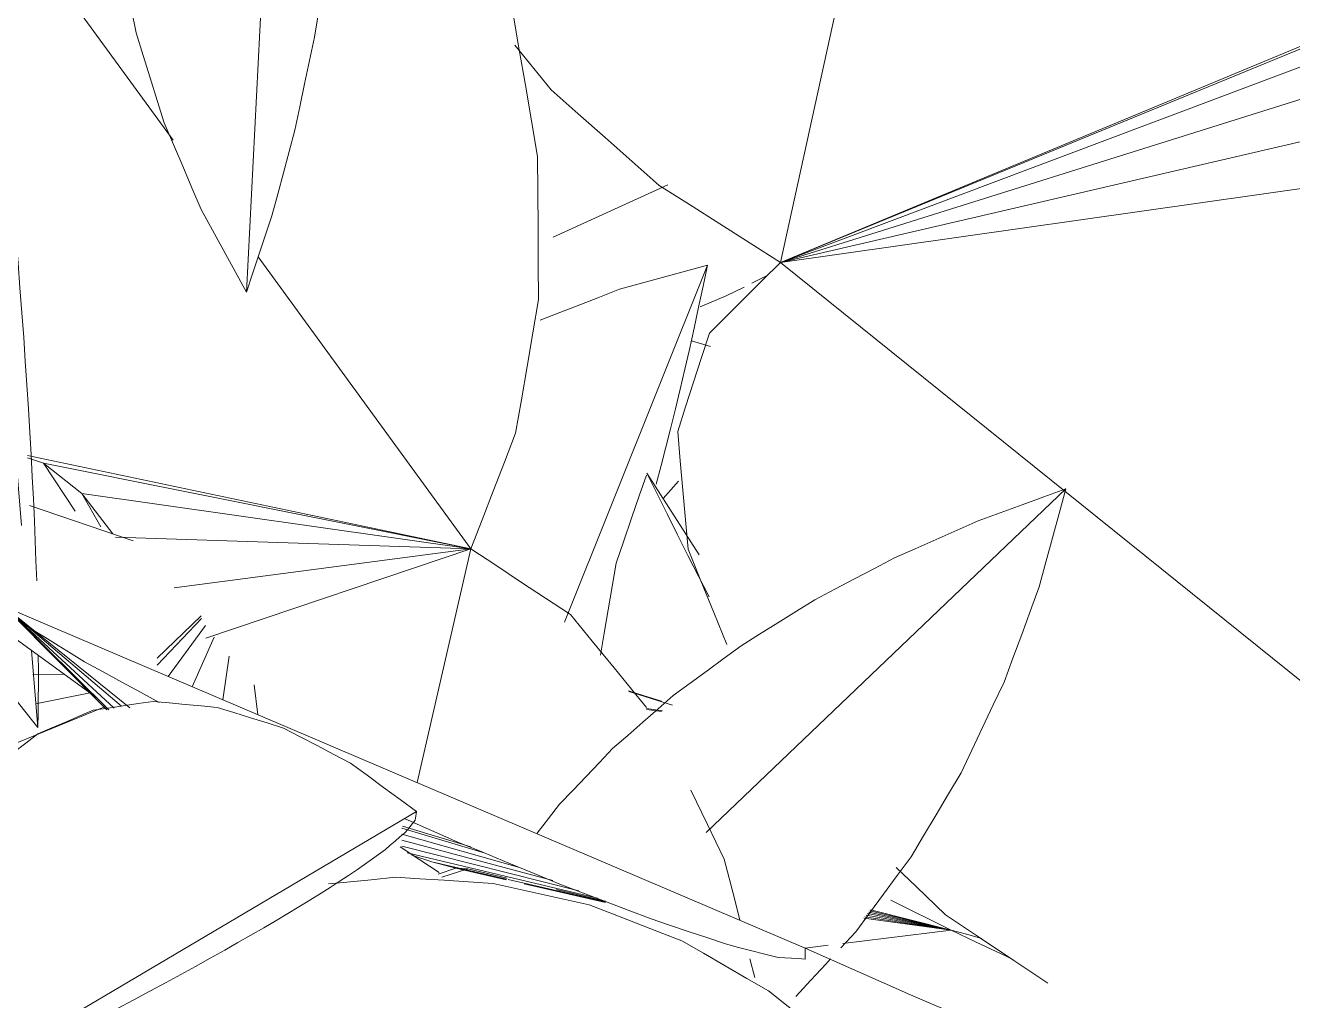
# Model space of a CAD drawing. Header units: metres. Extents: x 13.9 to 26.7, y -0.2 to 3.2.
# Drawn here: x 21.2355 to 21.289, y 1.8983 to 1.9394 of the extents above; entities that cross this region are included whole.
import ezdxf

# ---------------------------------------------------------------- set-up
doc = ezdxf.new("R2010")
doc.units = ezdxf.units.M
doc.layers.add('Importações nas famílias', color=10, linetype='Continuous', lineweight=5)
doc.layers.add('Vegetação', color=7, linetype='Continuous', lineweight=5)

# ---------------------------------------------------------------- blocks, each defined once
blk = doc.blocks.new('Planta_pergolado_12200 - plantas pergolado_skp_Component_12-V129-Corte 1')
at = {"layer": 'Importações nas famílias'}
blk.add_line((16.713184, 1.036307), (16.710977, 1.079085), dxfattribs=at)
at = {"layer": 'Importações nas famílias', "flags": 128}
for points in [[(16.710517, 1.079166), (16.71032, 1.07856), (16.710123, 1.077955)], [(16.710123, 1.077955), (16.709966, 1.077222), (16.70981, 1.076489), (16.709653, 1.075756), (16.709496, 1.075023)], [(16.715077, 1.07396), (16.714598, 1.074792), (16.714119, 1.075624), (16.713711, 1.076334)], [(16.709496, 1.075023), (16.709384, 1.07418), (16.709271, 1.073337), (16.709158, 1.072494), (16.709046, 1.071651)], [(16.716636, 1.070427), (16.716246, 1.07131), (16.715856, 1.072193), (16.715467, 1.073077), (16.715077, 1.07396)], [(16.709046, 1.071651), (16.708979, 1.070717), (16.708913, 1.069784), (16.708847, 1.06885), (16.708781, 1.067916)], [(16.717821, 1.066729), (16.717525, 1.067653), (16.717228, 1.068578), (16.716932, 1.069502), (16.716636, 1.070427)], [(16.708781, 1.067916), (16.708763, 1.066914), (16.708745, 1.065912), (16.708727, 1.06491), (16.708709, 1.063908)], [(16.718619, 1.062907), (16.71842, 1.063862), (16.71822, 1.064818), (16.718021, 1.065773), (16.717821, 1.066729)], [(16.708709, 1.063908), (16.70874, 1.06286), (16.708771, 1.061813), (16.708801, 1.060766), (16.708832, 1.059719)], [(16.719022, 1.059004), (16.718921, 1.05998), (16.71882, 1.060955), (16.71872, 1.061931), (16.718619, 1.062907)], [(16.708832, 1.059719), (16.70891, 1.058651), (16.708989, 1.057583), (16.709067, 1.056515), (16.709146, 1.055448)], [(16.719024, 1.055063), (16.719023, 1.056048), (16.719023, 1.057033), (16.719022, 1.058019), (16.719022, 1.059004)], [(16.709146, 1.055448), (16.70927, 1.054385), (16.709395, 1.053321), (16.709519, 1.052258), (16.709644, 1.051195)], [(16.718626, 1.051127), (16.718725, 1.052111), (16.718825, 1.053095), (16.718924, 1.054079), (16.719024, 1.055063)], [(16.709644, 1.051195), (16.709811, 1.050161), (16.709979, 1.049128), (16.710146, 1.048094), (16.710314, 1.04706)], [(16.717832, 1.047241), (16.71803, 1.048213), (16.718229, 1.049184), (16.718427, 1.050156), (16.718626, 1.051127)], [(16.710314, 1.04706), (16.710521, 1.04608), (16.710727, 1.045101), (16.710934, 1.044121), (16.711141, 1.043141)], [(16.716651, 1.043448), (16.716946, 1.044397), (16.717241, 1.045345), (16.717536, 1.046293), (16.717832, 1.047241)], [(16.711141, 1.043141), (16.711382, 1.042238), (16.711623, 1.041334), (16.711864, 1.040431), (16.712105, 1.039528)], [(16.715095, 1.03979), (16.715484, 1.040705), (16.715873, 1.041619), (16.716262, 1.042534), (16.716651, 1.043448)], [(16.713184, 1.036307), (16.713662, 1.037178), (16.71414, 1.038049), (16.714618, 1.038919), (16.715095, 1.03979)], [(16.712105, 1.039528), (16.712375, 1.038723), (16.712644, 1.037918), (16.712914, 1.037112), (16.713184, 1.036307)]]:
    blk.add_lwpolyline(points, dxfattribs=at)
blk = doc.blocks.new('Planta_pergolado_12200 - plantas pergolado_skp_Component_16-V2937-Corte 1')
at = {"extrusion": (0, 0, -1), "zscale": -0.9999999999999996}
blk.add_blockref('Planta_pergolado_12200 - plantas pergolado_skp_Component_12-V129-Corte 1', (-37.95805, 0.89188), dxfattribs=at)
blk = doc.blocks.new('Planta_pergolado_12200 - plantas pergolado_skp_-V2967-Corte 1')
blk.add_blockref('Planta_pergolado_12200 - plantas pergolado_skp_Component_16-V2937-Corte 1', (0, 0))
blk = doc.blocks.new('Planta_pergolado_12200 - plantas pergolado_skp_-V2968-Corte 1')
blk.add_blockref('Planta_pergolado_12200 - plantas pergolado_skp_-V2967-Corte 1', (0, 0))
blk = doc.blocks.new('Planta_pergolado_12200 - plantas pergolado_skp_Component_12-V1152-Corte 1')
at = {"layer": 'Importações nas famílias'}
blk.add_line((16.628252, 1.922465), (16.622219, 1.937535), dxfattribs=at)
at = {"layer": 'Importações nas famílias', "flags": 128}
for points in [[(16.622219, 1.937535), (16.623149, 1.937282), (16.62408, 1.93703), (16.62501, 1.936777), (16.62594, 1.936524)], [(16.622984, 1.933987), (16.622793, 1.934874), (16.622601, 1.935761), (16.62241, 1.936648), (16.622219, 1.937535)], [(16.62594, 1.936524), (16.626778, 1.936196), (16.627616, 1.935869), (16.628454, 1.935541), (16.629292, 1.935213)], [(16.623778, 1.930638), (16.62358, 1.931475), (16.623381, 1.932312), (16.623182, 1.93315), (16.622984, 1.933987)], [(16.624389, 1.928303), (16.624185, 1.929081), (16.623982, 1.92986), (16.623778, 1.930638)]]:
    blk.add_lwpolyline(points, dxfattribs=at)
blk = doc.blocks.new('Planta_pergolado_12200 - plantas pergolado_skp_Component_12-V1153-Corte 1')
at = {"layer": 'Importações nas famílias'}
for p, q in [((16.623707, 1.918962), (16.62554, 1.919542)), ((16.624164, 1.919136), (16.624944, 1.919382)), ((16.624944, 1.919382), (16.625561, 1.919575))]:
    blk.add_line(p, q, dxfattribs=at)
at = {"layer": 'Importações nas famílias', "flags": 128}
for points in [[(16.618587, 1.905988), (16.617907, 1.905711), (16.61697, 1.905328), (16.616032, 1.904945)], [(16.616032, 1.904945), (16.615045, 1.904719), (16.614058, 1.904493), (16.613071, 1.904266), (16.612084, 1.90404)], [(16.612084, 1.90404), (16.61107, 1.903976), (16.610056, 1.903912), (16.609042, 1.903848)]]:
    blk.add_lwpolyline(points, dxfattribs=at)
blk = doc.blocks.new('Planta_pergolado_12200 - plantas pergolado_skp_Component_12-V3446-Corte 1')
at = {"layer": 'Importações nas famílias'}
for p, q in [((21.26398, 1.917088), (21.261773, 1.920535)), ((21.28448, 1.885075), (21.283953, 1.885899)), ((21.28448, 1.885075), (21.284064, 1.885531)), ((21.283557, 1.885238), (21.28448, 1.885075))]:
    blk.add_line(p, q, dxfattribs=at)
at = {"layer": 'Importações nas famílias', "flags": 128}
for points in [[(21.261746, 1.920459), (21.261446, 1.919587), (21.26112, 1.918638), (21.260793, 1.917689), (21.260467, 1.916741)], [(21.263491, 1.917071), (21.263062, 1.917937), (21.262632, 1.918803), (21.262202, 1.919669), (21.261773, 1.920535)], [(21.264402, 1.915324), (21.263947, 1.916198), (21.263491, 1.917071)], [(21.260467, 1.916741), (21.2603, 1.915757), (21.260134, 1.914774), (21.259967, 1.913791), (21.259808, 1.912853)], [(21.280491, 1.885781), (21.28132, 1.885634), (21.282374, 1.885448), (21.282386, 1.885446)]]:
    blk.add_lwpolyline(points, dxfattribs=at)
blk = doc.blocks.new('Planta_pergolado_12200 - plantas pergolado_skp_Component_17-V3447-Corte 1')
at = {"layer": 'Importações nas famílias'}
for p, q in [((21.26243, 1.910506), (21.261746, 1.910609)), ((21.262389, 1.910483), (21.261746, 1.910566))]:
    blk.add_line(p, q, dxfattribs=at)
at = {"layer": 'Importações nas famílias', "flags": 128}
blk.add_lwpolyline([(21.266345, 1.882517), (21.267187, 1.881564), (21.267566, 1.881137)], dxfattribs=at)
blk = doc.blocks.new('Planta_pergolado_12200 - plantas pergolado_skp_Component_16-V3448-Corte 1')
at = {"extrusion": (0, 0, -1)}
for name, zscale in [('Planta_pergolado_12200 - plantas pergolado_skp_Component_12-V1152-Corte 1', -0.9999999999999996), ('Planta_pergolado_12200 - plantas pergolado_skp_Component_12-V1153-Corte 1', -0.9999999999999997)]:
    blk.add_blockref(name, (-37.88655, -0.008219), dxfattribs=dict(at, zscale=zscale))
for name in ['Planta_pergolado_12200 - plantas pergolado_skp_Component_12-V3446-Corte 1', 'Planta_pergolado_12200 - plantas pergolado_skp_Component_17-V3447-Corte 1']:
    blk.add_blockref(name, (0, 0))
blk = doc.blocks.new('Planta_pergolado_12200 - plantas pergolado_skp_Component_12-V1157-Corte 1')
at = {"layer": 'Importações nas famílias'}
for p, q in [((16.654096, 1.962089), (16.651182, 1.926547)), ((16.65075, 1.921277), (16.650483, 1.918019)), ((16.650456, 1.920441), (16.650466, 1.921071))]:
    blk.add_line(p, q, dxfattribs=at)
at = {"layer": 'Importações nas famílias', "flags": 128}
for points in [[(16.653606, 1.958868), (16.653728, 1.959673), (16.653851, 1.960478), (16.653973, 1.961284), (16.654096, 1.962089)], [(16.654096, 1.962089), (16.654569, 1.961218), (16.655043, 1.960347), (16.655517, 1.959477), (16.65599, 1.958606)], [(16.653118, 1.955255), (16.65324, 1.956158), (16.653362, 1.957062), (16.653484, 1.957965), (16.653606, 1.958868)], [(16.65599, 1.958606), (16.65637, 1.957691), (16.656749, 1.956777), (16.657129, 1.955862), (16.657508, 1.954948)], [(16.652642, 1.951336), (16.652761, 1.952316), (16.65288, 1.953295), (16.652999, 1.954275), (16.653118, 1.955255)], [(16.657508, 1.954948), (16.65779, 1.953999), (16.658071, 1.953051), (16.658352, 1.952103), (16.658633, 1.951154)], [(16.65219, 1.947201), (16.652303, 1.948235), (16.652416, 1.949268), (16.652529, 1.950302), (16.652642, 1.951336)], [(16.658633, 1.951154), (16.658812, 1.950183), (16.658992, 1.949212), (16.659171, 1.94824), (16.659351, 1.947269)], [(16.651772, 1.942948), (16.651877, 1.944011), (16.651981, 1.945075), (16.652086, 1.946138), (16.65219, 1.947201)], [(16.659351, 1.947269), (16.659427, 1.946285), (16.659503, 1.945301), (16.659579, 1.944317), (16.659655, 1.943333)], [(16.659655, 1.943333), (16.659627, 1.942348), (16.659598, 1.941363), (16.65957, 1.940377), (16.659542, 1.939392)], [(16.651399, 1.938677), (16.651492, 1.939745), (16.651586, 1.940813), (16.651679, 1.94188), (16.651772, 1.942948)], [(16.659542, 1.939392), (16.659409, 1.938416), (16.659277, 1.937441), (16.659144, 1.936465), (16.659012, 1.935489)], [(16.651079, 1.934488), (16.651159, 1.935535), (16.651239, 1.936583), (16.651319, 1.93763), (16.651399, 1.938677)], [(16.659012, 1.935489), (16.658777, 1.934533), (16.658542, 1.933578), (16.658307, 1.932623), (16.658072, 1.931667)], [(16.650819, 1.930479), (16.650884, 1.931482), (16.650949, 1.932484), (16.651014, 1.933486), (16.651079, 1.934488)], [(16.658072, 1.931667), (16.657737, 1.930743), (16.657402, 1.929818)], [(16.650626, 1.926745), (16.650674, 1.927679), (16.650722, 1.928612), (16.650771, 1.929546), (16.650819, 1.930479)], [(16.650534, 1.924216), (16.650565, 1.925059), (16.650595, 1.925902), (16.650626, 1.926745)], [(16.654925, 1.924306), (16.654484, 1.923604), (16.653962, 1.922772), (16.653439, 1.921939), (16.652916, 1.921107)], [(16.652916, 1.921107), (16.652308, 1.920335), (16.651699, 1.919563), (16.651091, 1.918791), (16.650483, 1.918019)], [(16.650483, 1.918019), (16.650476, 1.918625), (16.650469, 1.91923), (16.650462, 1.919836), (16.650456, 1.920441)]]:
    blk.add_lwpolyline(points, dxfattribs=at)
blk = doc.blocks.new('Planta_pergolado_12200 - plantas pergolado_skp_Component_12-V3451-Corte 1')
at = {"layer": 'Importações nas famílias'}
for p, q in [((21.279451, 1.919875), (21.264274, 1.905372)), ((21.26995, 1.900501), (21.270581, 1.901183))]:
    blk.add_line(p, q, dxfattribs=at)
at = {"layer": 'Importações nas famílias', "flags": 128}
for points in [[(21.279451, 1.919875), (21.278527, 1.919538), (21.277603, 1.919201), (21.276679, 1.918864), (21.275755, 1.918527)], [(21.27833, 1.915747), (21.27861, 1.916779), (21.27889, 1.917811), (21.279171, 1.918843), (21.279451, 1.919875)], [(21.275755, 1.918527), (21.27487, 1.918136), (21.273984, 1.917745), (21.273098, 1.917354), (21.272213, 1.916962)], [(21.272213, 1.916962), (21.271375, 1.916521), (21.270537, 1.91608), (21.2697, 1.915639), (21.268862, 1.915198)], [(21.276843, 1.911722), (21.277215, 1.912729), (21.277587, 1.913735), (21.277958, 1.914741), (21.27833, 1.915747)], [(21.268862, 1.915198), (21.268082, 1.914712), (21.267302, 1.914226), (21.266521, 1.91374), (21.265741, 1.913254)], [(21.265741, 1.913254), (21.265027, 1.912729), (21.264313, 1.912203), (21.263599, 1.911677), (21.262884, 1.911152)], [(21.275027, 1.907895), (21.275481, 1.908851), (21.275935, 1.909808), (21.276389, 1.910765), (21.276843, 1.911722)], [(21.262884, 1.911152), (21.262244, 1.910593), (21.261604, 1.910033), (21.260964, 1.909474), (21.260323, 1.908915)], [(21.260323, 1.908915), (21.259764, 1.908328), (21.259205, 1.907741), (21.258646, 1.907154), (21.258087, 1.906567)], [(21.272923, 1.904354), (21.273449, 1.905239), (21.273975, 1.906124), (21.274501, 1.907009), (21.275027, 1.907895)], [(21.258087, 1.906567), (21.257615, 1.90596), (21.257143, 1.905352)], [(21.270581, 1.901183), (21.271167, 1.901976), (21.271752, 1.902768), (21.272338, 1.903561), (21.272923, 1.904354)], [(21.268056, 1.898457), (21.268688, 1.899138), (21.269319, 1.89982), (21.269523, 1.900041)]]:
    blk.add_lwpolyline(points, dxfattribs=at)
blk = doc.blocks.new('Planta_pergolado_12200 - plantas pergolado_skp_Component_16-V3453-Corte 1')
at = {"extrusion": (0, 0, -1), "zscale": -0.9999999999999998}
blk.add_blockref('Planta_pergolado_12200 - plantas pergolado_skp_Component_12-V1157-Corte 1', (-37.88655, -0.008219), dxfattribs=at)
blk.add_blockref('Planta_pergolado_12200 - plantas pergolado_skp_Component_12-V3451-Corte 1', (0, 0))
blk = doc.blocks.new('Planta_pergolado_12200 - plantas pergolado_skp_Component_17-V3506-Corte 1')
at = {"layer": 'Importações nas famílias'}
for p, q in [((21.267402, 1.929434), (21.272635, 1.953301)), ((21.294721, 1.940798), (21.267402, 1.929434)), ((21.293471, 1.940147), (21.267402, 1.929434)), ((21.292433, 1.938849), (21.267402, 1.929434)), ((21.291993, 1.937157), (21.267402, 1.929434)), ((21.29218, 1.935187), (21.267402, 1.929434)), ((21.292982, 1.933074), (21.267402, 1.929434)), ((21.267402, 1.929434), (21.300731, 1.902622))]:
    blk.add_line(p, q, dxfattribs=at)
at = {"layer": 'Importações nas famílias', "flags": 128}
for points in [[(21.256201, 1.938614), (21.256817, 1.937853), (21.257735, 1.93672)], [(21.257735, 1.93672), (21.258873, 1.935712), (21.26001, 1.934704), (21.261148, 1.933697), (21.262285, 1.932689)], [(21.262285, 1.932689), (21.263564, 1.931875), (21.264844, 1.931062), (21.266123, 1.930248), (21.267402, 1.929434)], [(21.267402, 1.929434), (21.266653, 1.92869), (21.265904, 1.927945), (21.265155, 1.9272), (21.264406, 1.926455)], [(21.264406, 1.926455), (21.264072, 1.925417), (21.263738, 1.924379), (21.263404, 1.923342), (21.26307, 1.922304)], [(21.26307, 1.922304), (21.26318, 1.921062), (21.263289, 1.91982), (21.263399, 1.918578), (21.263508, 1.917336)], [(21.263508, 1.917336), (21.264052, 1.915995), (21.264596, 1.914655), (21.26514, 1.913315)], [(21.272291, 1.903903), (21.273128, 1.903096), (21.274368, 1.901902)], [(21.274368, 1.901902), (21.27581, 1.900939), (21.277252, 1.899976), (21.278694, 1.899013)]]:
    blk.add_lwpolyline(points, dxfattribs=at)
blk = doc.blocks.new('Planta_pergolado_12200 - plantas pergolado_skp_Component_16-V3507-Corte 1')
blk.add_blockref('Planta_pergolado_12200 - plantas pergolado_skp_Component_17-V3506-Corte 1', (0, 0))
blk = doc.blocks.new('Planta_pergolado_12200 - plantas pergolado_skp_-V3517-Corte 1')
blk.add_blockref('Planta_pergolado_12200 - plantas pergolado_skp_Component_16-V3507-Corte 1', (0, 0))
blk = doc.blocks.new('Planta_pergolado_12200 - plantas pergolado_skp_-V3518-Corte 1')
for name in ['Planta_pergolado_12200 - plantas pergolado_skp_-V3517-Corte 1', 'Planta_pergolado_12200 - plantas pergolado_skp_Component_16-V3448-Corte 1', 'Planta_pergolado_12200 - plantas pergolado_skp_Component_16-V3453-Corte 1']:
    blk.add_blockref(name, (0, 0))
blk = doc.blocks.new('Planta_pergolado_12200 - plantas pergolado_skp_Component_12-V1297-Corte 1')
at = {"layer": 'Importações nas famílias'}
blk.add_line((16.622103, 1.934107), (16.622901, 1.934353), dxfattribs=at)
blk = doc.blocks.new('Planta_pergolado_12200 - plantas pergolado_skp_Component_16-V3538-Corte 1')
at = {"extrusion": (0, 0, -1), "zscale": -0.9999999999999996}
blk.add_blockref('Planta_pergolado_12200 - plantas pergolado_skp_Component_12-V1297-Corte 1', (-37.88655, -0.008219), dxfattribs=at)
blk = doc.blocks.new('Planta_pergolado_12200 - plantas pergolado_skp_Component_17-V3576-Corte 1')
at = {"layer": 'Importações nas famílias'}
for p, q in [((21.22578, 1.957303), (21.227452, 1.959947)), ((21.227452, 1.959947), (21.226958, 1.955967)), ((21.226969, 1.95595), (21.227452, 1.959947)), ((21.227043, 1.955839), (21.227452, 1.959947)), ((21.227452, 1.959947), (21.227199, 1.955604)), ((21.227452, 1.959947), (21.227466, 1.955202)), ((21.229028, 1.959275), (21.227452, 1.959947)), ((21.228118, 1.955809), (21.227452, 1.959947)), ((21.227876, 1.954583), (21.227452, 1.959947)), ((21.236794, 1.955967), (21.232447, 1.957819)), ((21.228457, 1.953709), (21.22833, 1.954494)), ((21.194813, 1.936832), (21.194543, 1.937841))]:
    blk.add_line(p, q, dxfattribs=at)
at = {"layer": 'Importações nas famílias', "flags": 128}
for points in [[(21.233228, 1.970048), (21.234263, 1.970908), (21.235297, 1.971768)], [(21.229846, 1.965429), (21.230692, 1.966584), (21.231537, 1.967739), (21.232383, 1.968893), (21.233228, 1.970048)], [(21.219814, 1.966169), (21.221035, 1.96553), (21.222255, 1.964892), (21.223475, 1.964253)], [(21.227452, 1.959947), (21.22805, 1.961317), (21.228649, 1.962688), (21.229248, 1.964058), (21.229846, 1.965429)], [(21.223475, 1.964253), (21.224469, 1.963177), (21.225464, 1.9621), (21.226458, 1.961023), (21.227452, 1.959947)], [(21.195854, 1.951533), (21.196579, 1.953067), (21.197063, 1.954091)], [(21.194409, 1.944729), (21.19477, 1.94643), (21.195131, 1.948131), (21.195493, 1.949832), (21.195854, 1.951533)], [(21.194543, 1.937841), (21.19451, 1.939563), (21.194476, 1.941285), (21.194443, 1.943007), (21.194409, 1.944729)], [(21.198589, 1.927458), (21.197808, 1.928792), (21.197026, 1.930125), (21.196653, 1.930762)]]:
    blk.add_lwpolyline(points, dxfattribs=at)
blk = doc.blocks.new('Planta_pergolado_12200 - plantas pergolado_skp_Component_16-V3577-Corte 1')
blk.add_blockref('Planta_pergolado_12200 - plantas pergolado_skp_Component_17-V3576-Corte 1', (0, 0))
blk = doc.blocks.new('Planta_pergolado_12200 - plantas pergolado_skp_Component_17-V1373-Corte 1')
at = {"layer": 'Importações nas famílias'}
blk.add_line((16.624099, 1.927695), (16.623449, 1.928425), dxfattribs=at)
blk = doc.blocks.new('Planta_pergolado_12200 - plantas pergolado_skp_Component_16-V3594-Corte 1')
at = {"extrusion": (0, 0, -1), "zscale": -1}
blk.add_blockref('Planta_pergolado_12200 - plantas pergolado_skp_Component_17-V1373-Corte 1', (-37.88655, -0.008219), dxfattribs=at)
blk = doc.blocks.new('Planta_pergolado_12200 - plantas pergolado_skp_-V3599-Corte 1')
for name in ['Planta_pergolado_12200 - plantas pergolado_skp_Component_16-V3577-Corte 1', 'Planta_pergolado_12200 - plantas pergolado_skp_Component_16-V3594-Corte 1']:
    blk.add_blockref(name, (0, 0))
blk = doc.blocks.new('Planta_pergolado_12200 - plantas pergolado_skp_-V3600-Corte 1')
for name in ['Planta_pergolado_12200 - plantas pergolado_skp_-V3599-Corte 1', 'Planta_pergolado_12200 - plantas pergolado_skp_Component_16-V3538-Corte 1']:
    blk.add_blockref(name, (0, 0))
blk = doc.blocks.new('Planta_pergolado_12200 - plantas pergolado_skp_-V3670-Corte 1')
for name in ['Planta_pergolado_12200 - plantas pergolado_skp_-V3518-Corte 1', 'Planta_pergolado_12200 - plantas pergolado_skp_-V3600-Corte 1']:
    blk.add_blockref(name, (0, 0))
blk = doc.blocks.new('Planta_pergolado_12200 - plantas pergolado_skp_Component_12-V2063-Corte 1')
at = {"layer": 'Importações nas famílias'}
blk.add_line((16.594067, 2.061679), (16.61687, 2.048211), dxfattribs=at)
at = {"layer": 'Importações nas famílias', "flags": 128}
for points in [[(16.605181, 2.066332), (16.604505, 2.066269), (16.60383, 2.066205), (16.603154, 2.066142), (16.602479, 2.066079)], [(16.607724, 2.065957), (16.607088, 2.066051), (16.606452, 2.066145), (16.605816, 2.066239), (16.605181, 2.066332)], [(16.602479, 2.066079), (16.60178, 2.06586), (16.60108, 2.06564), (16.600381, 2.065421), (16.599682, 2.065202)], [(16.610049, 2.064963), (16.609468, 2.065211), (16.608886, 2.06546), (16.608305, 2.065709), (16.607724, 2.065957)], [(16.599682, 2.065202), (16.598976, 2.064833), (16.598269, 2.064463), (16.597562, 2.064094), (16.596856, 2.063724)], [(16.612101, 2.063372), (16.611588, 2.06377), (16.611075, 2.064167), (16.610562, 2.064565), (16.610049, 2.064963)], [(16.596856, 2.063724), (16.596159, 2.063213), (16.595461, 2.062701), (16.594764, 2.06219), (16.594067, 2.061679)], [(16.613833, 2.061222), (16.6134, 2.06176), (16.612967, 2.062297), (16.612534, 2.062834), (16.612101, 2.063372)], [(16.594067, 2.061679), (16.594082, 2.061588), (16.594097, 2.061497), (16.594112, 2.061407), (16.594127, 2.061316)], [(16.594127, 2.061316), (16.594237, 2.061183), (16.594347, 2.061049), (16.594457, 2.060916), (16.594567, 2.060783)], [(16.615203, 2.058564), (16.61486, 2.059228), (16.614518, 2.059893), (16.614175, 2.060557), (16.613833, 2.061222)], [(16.594567, 2.060783), (16.594771, 2.060608), (16.594975, 2.060434), (16.595179, 2.06026), (16.595383, 2.060085)], [(16.595383, 2.060085), (16.595678, 2.059872), (16.595974, 2.059658), (16.59627, 2.059445), (16.596565, 2.059231)], [(16.596565, 2.059231), (16.596949, 2.058981), (16.597333, 2.058731), (16.597717, 2.058481), (16.598101, 2.05823)], [(16.598101, 2.05823), (16.598569, 2.057946), (16.599037, 2.057662), (16.599505, 2.057378), (16.599972, 2.057093)], [(16.61618, 2.055459), (16.615935, 2.056235), (16.615691, 2.057011), (16.615447, 2.057787), (16.615203, 2.058564)], [(16.599972, 2.057093), (16.600519, 2.056778), (16.601066, 2.056463), (16.601613, 2.056148), (16.60216, 2.055833)], [(16.60216, 2.055833), (16.602779, 2.055491), (16.603399, 2.055148), (16.604018, 2.054806), (16.604638, 2.054463)], [(16.61674, 2.051981), (16.6166, 2.05285), (16.61646, 2.05372), (16.61632, 2.054589), (16.61618, 2.055459)], [(16.604638, 2.054463), (16.605323, 2.054097), (16.606009, 2.053732), (16.606694, 2.053366), (16.60738, 2.053)], [(16.60738, 2.053), (16.608124, 2.052614), (16.608867, 2.052229), (16.609611, 2.051844), (16.610355, 2.051458)], [(16.61687, 2.048211), (16.616837, 2.049153), (16.616805, 2.050096), (16.616772, 2.051038), (16.61674, 2.051981)], [(16.610355, 2.051458), (16.611149, 2.051058), (16.611942, 2.050657), (16.612736, 2.050256), (16.61353, 2.049856)], [(16.61353, 2.049856), (16.614365, 2.049445), (16.6152, 2.049033), (16.616035, 2.048622), (16.61687, 2.048211)]]:
    blk.add_lwpolyline(points, dxfattribs=at)
blk = doc.blocks.new('Planta_pergolado_12200 - plantas pergolado_skp_Component_12-V4074-Corte 1')
at = {"layer": 'Importações nas famílias'}
for p, q in [((21.257942, 1.878401), (21.24773, 1.894567)), ((21.247852, 1.893518), (21.247383, 1.894266))]:
    blk.add_line(p, q, dxfattribs=at)
at = {"layer": 'Importações nas famílias', "flags": 128}
for points in [[(21.251362, 1.904769), (21.252179, 1.904225), (21.252997, 1.903681)], [(21.24984, 1.890396), (21.249343, 1.891176), (21.248846, 1.891957), (21.248349, 1.892737), (21.247852, 1.893518)], [(21.25192, 1.887176), (21.2514, 1.887981), (21.25088, 1.888786), (21.25036, 1.889591), (21.24984, 1.890396)], [(21.25407, 1.883895), (21.253532, 1.884715), (21.252995, 1.885536), (21.252457, 1.886356), (21.25192, 1.887176)], [(21.255167, 1.882242), (21.254618, 1.883069), (21.25407, 1.883895)]]:
    blk.add_lwpolyline(points, dxfattribs=at)
blk = doc.blocks.new('Planta_pergolado_12200 - plantas pergolado_skp_Component_12-V2096-Corte 1')
at = {"layer": 'Importações nas famílias'}
blk.add_line((16.6091, 1.893739), (16.648387, 1.905698), dxfattribs=at)
at = {"layer": 'Importações nas famílias', "flags": 128}
for points in [[(16.635398, 1.911702), (16.634367, 1.911638), (16.633337, 1.911575), (16.632306, 1.911511), (16.631275, 1.911447)], [(16.638221, 1.911427), (16.637441, 1.911503), (16.63642, 1.911602), (16.635398, 1.911702)], [(16.631275, 1.911447), (16.63026, 1.911222), (16.629245, 1.910997), (16.628229, 1.910772), (16.627214, 1.910547)], [(16.627214, 1.910547), (16.626238, 1.910166), (16.625262, 1.909785), (16.624286, 1.909404), (16.62331, 1.909023)], [(16.62331, 1.909023), (16.622396, 1.908494), (16.621482, 1.907966), (16.620568, 1.907438), (16.619654, 1.906909)], [(16.619654, 1.906909), (16.618823, 1.906246), (16.617993, 1.905583), (16.617162, 1.90492), (16.616332, 1.904256)], [(16.616332, 1.904256), (16.615604, 1.903474), (16.614877, 1.902691), (16.61415, 1.901909), (16.613422, 1.901126)], [(16.613422, 1.901126), (16.612815, 1.900243), (16.612207, 1.89936), (16.6116, 1.898476), (16.610992, 1.897593)], [(16.610992, 1.897593), (16.610519, 1.896629), (16.610046, 1.895666), (16.609573, 1.894702), (16.6091, 1.893739)]]:
    blk.add_lwpolyline(points, dxfattribs=at)
blk = doc.blocks.new('Planta_pergolado_12200 - plantas pergolado_skp_Component_17-V4075-Corte 1')
at = {"layer": 'Importações nas famílias'}
for p, q in [((21.240084, 1.917686), (21.235718, 1.919179)), ((21.238509, 1.911093), (21.231406, 1.916246)), ((21.268444, 1.900499), (21.234643, 1.914914)), ((21.23488, 1.914675), (21.23897, 1.910552)), ((21.239057, 1.910552), (21.234933, 1.914628)), ((21.239952, 1.910633), (21.235222, 1.914447)), ((21.239595, 1.910703), (21.235222, 1.914421)), ((21.239289, 1.910617), (21.235222, 1.914378)), ((21.241107, 1.912731), (21.242952, 1.914521)), ((21.241107, 1.912443), (21.242973, 1.914406)), ((21.24157, 1.91196), (21.243141, 1.914113)), ((21.24258, 1.911529), (21.243501, 1.913613)), ((21.243875, 1.910977), (21.24414, 1.912821)), ((21.245348, 1.910348), (21.245189, 1.911607)), ((21.254943, 1.904507), (21.251427, 1.905551)), ((21.256395, 1.903901), (21.251427, 1.905304)), ((21.254339, 1.904765), (21.251456, 1.905637)), ((21.257802, 1.903342), (21.251427, 1.905046)), ((21.258896, 1.902908), (21.251427, 1.904792)), ((21.259679, 1.902597), (21.251645, 1.90452)), ((21.252698, 1.90413), (21.251849, 1.904416)), ((21.253699, 1.903869), (21.252698, 1.90413)), ((21.25584, 1.903405), (21.252698, 1.90413)), ((21.252953, 1.903611), (21.253699, 1.903869)), ((21.253115, 1.903483), (21.254216, 1.903843)), ((21.254216, 1.903843), (21.253699, 1.903869)), ((21.255823, 1.903384), (21.253699, 1.903869)), ((21.255876, 1.903452), (21.254216, 1.903843)), ((21.260017, 1.902442), (21.25592, 1.903387)), ((21.260017, 1.902425), (21.256587, 1.903209)), ((21.260017, 1.902479), (21.257952, 1.902964)), ((21.272066, 1.902517), (21.274609, 1.901255)), ((21.271131, 1.902016), (21.274609, 1.901255)), ((21.271174, 1.902068), (21.274609, 1.901255)), ((21.274609, 1.901255), (21.271207, 1.902108)), ((21.270921, 1.901761), (21.274609, 1.901255)), ((21.270967, 1.901817), (21.274609, 1.901255)), ((21.274609, 1.901255), (21.271023, 1.901884)), ((21.274609, 1.901255), (21.27108, 1.901954)), ((21.270041, 1.900695), (21.274609, 1.901255)), ((21.268444, 1.900499), (21.269415, 1.900618))]:
    blk.add_line(p, q, dxfattribs=at)
at = {"layer": 'Importações nas famílias', "flags": 128}
for points in [[(21.235801, 1.913959), (21.235512, 1.914198), (21.235222, 1.914436), (21.234933, 1.914675), (21.234643, 1.914914)], [(21.238033, 1.912578), (21.237475, 1.912924), (21.236917, 1.913269), (21.236359, 1.913614), (21.235801, 1.913959)], [(21.241184, 1.910866), (21.240396, 1.911294), (21.239608, 1.911722), (21.238821, 1.91215), (21.238033, 1.912578)], [(21.253794, 1.904967), (21.252681, 1.905457), (21.251569, 1.905946)], [(21.258091, 1.903195), (21.257017, 1.903638), (21.255943, 1.904081), (21.254868, 1.904524), (21.253794, 1.904967)], [(21.261943, 1.90173), (21.26098, 1.902096), (21.260017, 1.902462), (21.259054, 1.902829), (21.258091, 1.903195)], [(21.265085, 1.900673), (21.2643, 1.900937), (21.263514, 1.901201), (21.262728, 1.901466), (21.261943, 1.90173)], [(21.274609, 1.901255), (21.275667, 1.900753), (21.276726, 1.900252), (21.277172, 1.900041)], [(21.27591, 1.900907), (21.275259, 1.901081), (21.274609, 1.901255)], [(21.267305, 1.900095), (21.26675, 1.900239), (21.266195, 1.900384), (21.26564, 1.900528), (21.265085, 1.900673)], [(21.272889, 1.898518), (21.271778, 1.899013), (21.270667, 1.899509), (21.269555, 1.900004), (21.268444, 1.900499)], [(21.268444, 1.900499), (21.268446, 1.900383), (21.268447, 1.900267), (21.268449, 1.900151), (21.268451, 1.900035)], [(21.268451, 1.900035), (21.268164, 1.90005), (21.267878, 1.900065), (21.267591, 1.90008), (21.267305, 1.900095)], [(21.277241, 1.896699), (21.276153, 1.897154), (21.275065, 1.897609), (21.273977, 1.898063), (21.272889, 1.898518)]]:
    blk.add_lwpolyline(points, dxfattribs=at)
blk = doc.blocks.new('Planta_pergolado_12200 - plantas pergolado_skp_Component_16-V4076-Corte 1')
for name in ['Planta_pergolado_12200 - plantas pergolado_skp_Component_17-V4075-Corte 1', 'Planta_pergolado_12200 - plantas pergolado_skp_Component_12-V4074-Corte 1']:
    blk.add_blockref(name, (0, 0))
at = {"extrusion": (0, 0, -1)}
for name, p, zscale in [('Planta_pergolado_12200 - plantas pergolado_skp_Component_12-V2063-Corte 1', (-37.846118, -0.155422), -0.9999999999999993), ('Planta_pergolado_12200 - plantas pergolado_skp_Component_12-V2096-Corte 1', (-37.88655, -0.008219), -0.9999999999999996)]:
    blk.add_blockref(name, p, dxfattribs=dict(at, zscale=zscale))
blk = doc.blocks.new('Planta_pergolado_12200 - plantas pergolado_skp_Component_12-V4113-Corte 1')
at = {"layer": 'Importações nas famílias'}
for p, q in [((21.257817, 1.930498), (21.262658, 1.932709)), ((21.266198, 1.92856), (21.266844, 1.928879)), ((21.26511, 1.928021), (21.265868, 1.928396)), ((21.264017, 1.927564), (21.26511, 1.928021))]:
    blk.add_line(p, q, dxfattribs=at)
blk = doc.blocks.new('Planta_pergolado_12200 - plantas pergolado_skp_Component_16-V4116-Corte 1')
blk.add_blockref('Planta_pergolado_12200 - plantas pergolado_skp_Component_12-V4113-Corte 1', (0, 0))
blk = doc.blocks.new('Planta_pergolado_12200 - plantas pergolado_skp_Component_17-V4131-Corte 1')
at = {"layer": 'Importações nas famílias'}
for p, q in [((21.241772, 1.934602), (21.233368, 1.946143)), ((21.254336, 1.917347), (21.245363, 1.929671)), ((21.235625, 1.921285), (21.254336, 1.917347)), ((21.235629, 1.921188), (21.236296, 1.920958)), ((21.237643, 1.918944), (21.236296, 1.920958)), ((21.236296, 1.920958), (21.237923, 1.91969)), ((21.236296, 1.920958), (21.254336, 1.917347)), ((21.238725, 1.918275), (21.237923, 1.91969)), ((21.237923, 1.91969), (21.239229, 1.917979)), ((21.237923, 1.91969), (21.254336, 1.917347)), ((21.239338, 1.917837), (21.254336, 1.917347)), ((21.241824, 1.915706), (21.254336, 1.917347)), ((21.24316, 1.913583), (21.254336, 1.917347)), ((21.254336, 1.917347), (21.252073, 1.90748)), ((21.237187, 1.912052), (21.235855, 1.912049)), ((21.235972, 1.910806), (21.23827, 1.911267)), ((21.229165, 1.906682), (21.238914, 1.910694)), ((21.266118, 1.900041), (21.26632, 1.899259))]:
    blk.add_line(p, q, dxfattribs=at)
at = {"layer": 'Importações nas famílias', "flags": 128}
for points in [[(21.256125, 1.939917), (21.256383, 1.938415), (21.25664, 1.936912), (21.256898, 1.93541), (21.257156, 1.933908)], [(21.257156, 1.933908), (21.257165, 1.932399), (21.257174, 1.930891), (21.257183, 1.929382), (21.257192, 1.927874)], [(21.257192, 1.927874), (21.256952, 1.926461), (21.256711, 1.925049), (21.256471, 1.923637), (21.25623, 1.922225)], [(21.25623, 1.922225), (21.255757, 1.921005), (21.255283, 1.919786), (21.25481, 1.918567), (21.254336, 1.917347)], [(21.254336, 1.917347), (21.255389, 1.916653), (21.256441, 1.915959), (21.257494, 1.915265), (21.258546, 1.914571)], [(21.258546, 1.914571), (21.259463, 1.913448), (21.260381, 1.912325), (21.261298, 1.911202), (21.261746, 1.910652)], [(21.263622, 1.907166), (21.264326, 1.90571), (21.26503, 1.904254)], [(21.26503, 1.904254), (21.26546, 1.902589), (21.265697, 1.90167)]]:
    blk.add_lwpolyline(points, dxfattribs=at)
blk = doc.blocks.new('Planta_pergolado_12200 - plantas pergolado_skp_Component_16-V4132-Corte 1')
blk.add_blockref('Planta_pergolado_12200 - plantas pergolado_skp_Component_17-V4131-Corte 1', (0, 0))
blk = doc.blocks.new('Planta_pergolado_12200 - plantas pergolado_skp_-V4135-Corte 1')
for name in ['Planta_pergolado_12200 - plantas pergolado_skp_Component_16-V4116-Corte 1', 'Planta_pergolado_12200 - plantas pergolado_skp_Component_16-V4132-Corte 1']:
    blk.add_blockref(name, (0, 0))
blk = doc.blocks.new('Planta_pergolado_12200 - plantas pergolado_skp_-V4136-Corte 1')
for name in ['Planta_pergolado_12200 - plantas pergolado_skp_-V4135-Corte 1', 'Planta_pergolado_12200 - plantas pergolado_skp_Component_16-V4076-Corte 1']:
    blk.add_blockref(name, (0, 0))
blk = doc.blocks.new('Planta_pergolado_12200 - plantas pergolado_skp_-V4406-Corte 1')
blk.add_blockref('Planta_pergolado_12200 - plantas pergolado_skp_-V4136-Corte 1', (0, 0))
blk = doc.blocks.new('Planta_pergolado_12200 - Planta_pergolado_12200-3075656-Corte 1')
for name in ['Planta_pergolado_12200 - plantas pergolado_skp_-V4406-Corte 1', 'Planta_pergolado_12200 - plantas pergolado_skp_-V3670-Corte 1', 'Planta_pergolado_12200 - plantas pergolado_skp_-V2968-Corte 1']:
    blk.add_blockref(name, (0, 0))

msp = doc.modelspace()

# ---------------------------------------------------------------- block references
at = {"layer": 'Vegetação', "color": 10}
msp.add_blockref('Planta_pergolado_12200 - Planta_pergolado_12200-3075656-Corte 1', (0, 0), dxfattribs=at)

doc.saveas('drawing.dxf')
